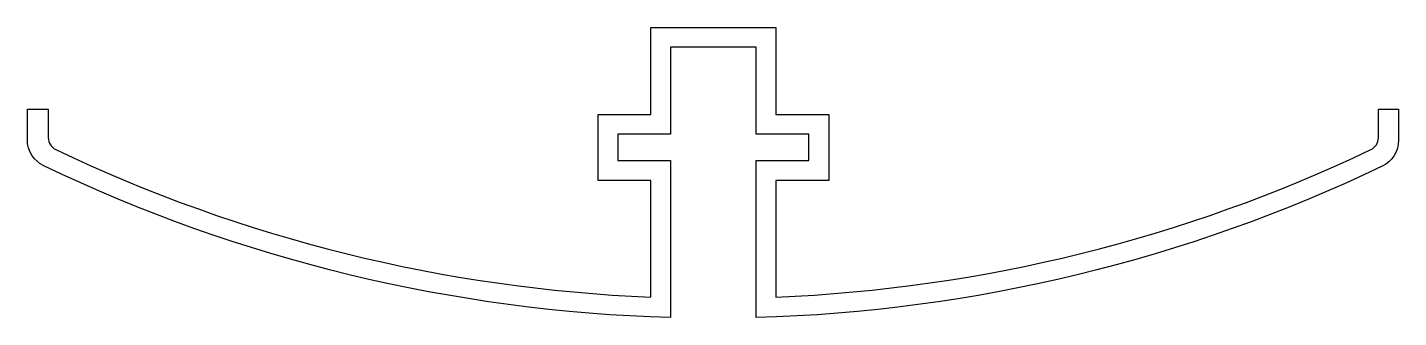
# Model space of a CAD drawing. Extents: x 89 to 193, y 182 to 204.
import ezdxf

# ---------------------------------------------------------------- set-up
doc = ezdxf.new("R2010")
doc.units = 0
doc.header["$LTSCALE"] = 15
doc.layers.get('0').update_dxf_attribs({"linetype": 'CONTINUOUS'})

msp = doc.modelspace()

# ---------------------------------------------------------------- linework, layer by layer
at = {"color": 0, "linetype": 'BYBLOCK', "ltscale": 0.05}
msp.add_lwpolyline([(144.71, 194.25), (148.71, 194.25), (148.71, 196.25), (144.71, 196.25), (144.71, 202.85), (138.21, 202.85), (138.21, 196.25), (134.21, 196.25), (134.21, 194.25), (138.21, 194.25), (138.21, 182.35, -0.105205), (90.67, 193.85, -0.289141), (89.42, 195.84), (89.42, 198.16), (91.01, 198.16), (91.01, 195.98, 0.289261), (91.58, 195.08, 0.101227), (136.71, 183.9), (136.71, 192.75), (132.71, 192.75), (132.71, 197.75), (136.71, 197.75), (136.71, 204.35), (146.21, 204.35), (146.21, 197.75), (150.21, 197.75), (150.21, 192.75), (146.21, 192.75), (146.21, 183.9, 0.101227), (191.34, 195.08, 0.289261), (191.91, 195.98), (191.91, 198.16), (193.44, 198.16), (193.44, 195.81, -0.288731), (192.19, 193.82, -0.105081), (144.71, 182.35)], format="xyb", close=True, dxfattribs=at)

doc.saveas('drawing.dxf')
